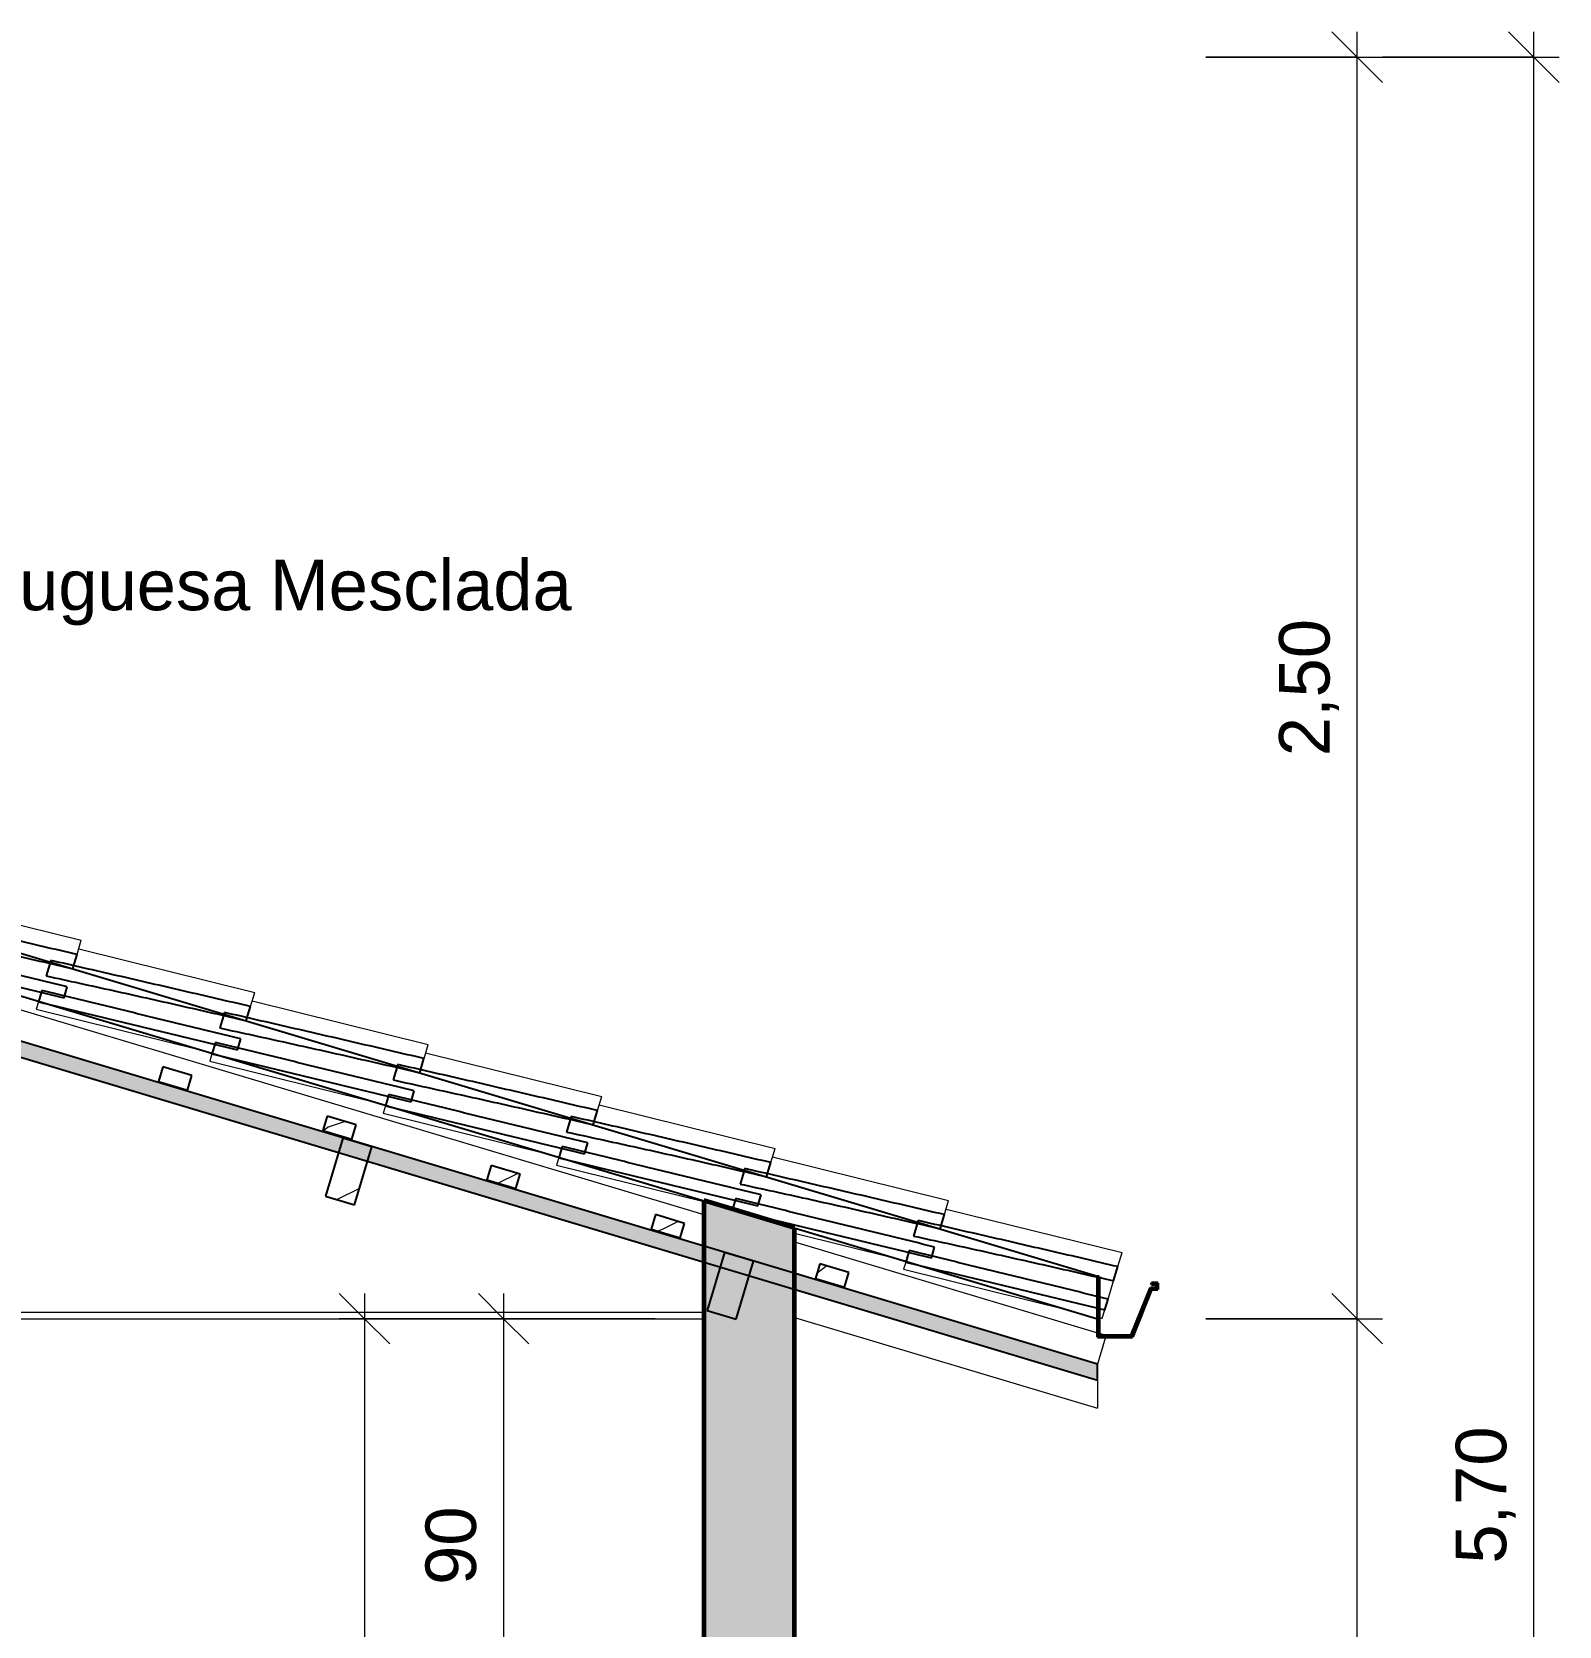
# Model space of a CAD drawing. Header units: millimetres. Extents: x -23755 to 62003, y -3000 to 6760.
# Drawn here: x 58977 to 62003, y 2591 to 5750 of the extents above; entities that cross this region are included whole.
import ezdxf

# ---------------------------------------------------------------- set-up
doc = ezdxf.new("R2010")
doc.units = ezdxf.units.MM
for name, color, linetype, lineweight in [('A-ANNO-DIMS', 211, 'Continuous', 9), ('A-ANNO-DIMS-50', 211, 'Continuous', 9), ('A-CLNG', 13, 'Continuous', 9), ('A-GLAZ-CURT', 52, 'Continuous', 9), ('A-GLAZ-CWMG', 51, 'Continuous', 9), ('A-ROOF', 132, 'Continuous', 9), ('A-ROOF-MCUT', 132, 'Continuous', 40), ('A-ROOF-OTLN', 132, 'Continuous', 9), ('A-ROOF-PATT', 132, 'Continuous', 9), ('A-WALL', 113, 'Continuous', 25), ('A-WALL-PATT', 111, 'Continuous', 25), ('G-ANNO-TEXT', 231, 'Continuous', 9)]:
    doc.layers.add(name, color=color, linetype=linetype, lineweight=lineweight)
doc.styles.add('@Arial Unicode MS', font='', dxfattribs={"height": 100})
doc.styles.add('Arial_1', font='arial.ttf', dxfattribs={"height": 100})
doc.styles.get('@Arial Unicode MS').set_extended_font_data('@Arial Unicode MS')
doc.dimstyles.new('CRT_-__Metros_-_Linha_de_chamada_3_5_mm', dxfattribs={"dimscale": 304.8, "dimtxt": 100.584485, "dimasz": 0.328084, "dimexe": 0.164042, "dimexo": 0.0625, "dimgap": 0.082021, "dimtad": 1, "dimdec": 0, "dimlfac": 0.1, "dimdsep": 46, "dimtxsty": '@Arial Unicode MS', "dimblk1": 'OBLIQUE', "dimblk2": 'OBLIQUE', "dimsah": 1, "dimcen": 0.09, "dimdle": 0.164042, "dimazin": 0, "dimtfac": 1, "dimtdec": 4, "dimtix": 1, "dimtmove": 0, "dimatfit": 3, "dimfxl": 0.984252, "dimfxlon": 1, "dimtvp": 1, "dimtolj": 1, "dimtzin": 0, "dimarcsym": 2})
doc.dimstyles.new('CRT_-__Metros_-_Linha_de_chamada_3_5_mm_1', dxfattribs={"dimscale": 304.8, "dimtxt": 100.584485, "dimasz": 0.328084, "dimexe": 0.164042, "dimexo": 0.0625, "dimgap": 0.082021, "dimtad": 1, "dimlfac": 0.001, "dimrnd": 0.01, "dimzin": 0, "dimdsep": 46, "dimtxsty": '@Arial Unicode MS', "dimblk1": 'OBLIQUE', "dimblk2": 'OBLIQUE', "dimsah": 1, "dimcen": 0.09, "dimdle": 0.164042, "dimazin": 0, "dimtfac": 1, "dimtdec": 4, "dimtix": 1, "dimtmove": 0, "dimatfit": 3, "dimfxl": 0.984252, "dimfxlon": 1, "dimtvp": 1, "dimtolj": 1, "dimtzin": 0, "dimarcsym": 2})
pattern_1 = [(216.87, (11811.774, 2309.08), (761.9991, 508.00136), [127, -1143]), (206.565, (11964.17, 2232.88), (-254.0006, -253.9997), [283.981, -283.981]), (198.435, (11964.17, 2105.88), (-507.9998, -254.0006), [160.644, -642.575])]

# ---------------------------------------------------------------- blocks, each defined once
blk = doc.blocks.new('Rectangular Mullion - Ripa-3577505-C')
at = {"layer": 'A-GLAZ-CWMG'}
h = blk.add_hatch(dxfattribs=at)
h.set_pattern_fill('FP_54', color=256, style=0, pattern_type=2)
h.set_pattern_definition(pattern_1)
h.paths.add_polyline_path([(16608.6, 3262.6), (16617.2, 3291.4), (16559.8, 3308.6), (16551.2, 3279.9)])
at = {"layer": 'A-GLAZ-CWMG', "lineweight": 25}
for p, q in [((16559.8, 3308.6), (16551.2, 3279.9)), ((16617.2, 3291.4), (16559.8, 3308.6)), ((16608.6, 3262.6), (16617.2, 3291.4)), ((16551.2, 3279.9), (16608.6, 3262.6))]:
    blk.add_line(p, q, dxfattribs=at)
blk = doc.blocks.new('Rectangular Mullion - Ripa-V398-C')
at = {"layer": 'A-GLAZ-CWMG'}
h = blk.add_hatch(dxfattribs=at)
h.set_pattern_fill('FP_54', color=256, style=0, pattern_type=2)
h.set_pattern_definition(pattern_1)
h.paths.add_polyline_path([(16283.2, 3360.3), (16291.8, 3389), (16234.3, 3406.3), (16225.7, 3377.5), (16239.2, 3373.5)])
at = {"layer": 'A-GLAZ-CWMG', "lineweight": 25}
for p, q in [((16234.3, 3406.3), (16225.7, 3377.5)), ((16291.8, 3389), (16234.3, 3406.3)), ((16283.2, 3360.3), (16291.8, 3389)), ((16225.7, 3377.5), (16283.2, 3360.3))]:
    blk.add_line(p, q, dxfattribs=at)
blk = doc.blocks.new('Rectangular Mullion - Ripa-V399-C')
at = {"layer": 'A-GLAZ-CWMG'}
h = blk.add_hatch(dxfattribs=at)
h.set_pattern_fill('FP_54', color=256, style=0, pattern_type=2)
h.set_pattern_definition(pattern_1)
h.paths.add_polyline_path([(15957.7, 3457.9), (15966.3, 3486.7), (15908.9, 3503.9), (15900.2, 3475.2), (15943.8, 3462.1)])
at = {"layer": 'A-GLAZ-CWMG', "lineweight": 25}
for p, q in [((15908.9, 3503.9), (15900.2, 3475.2)), ((15900.2, 3475.2), (15957.7, 3457.9)), ((15966.3, 3486.7), (15908.9, 3503.9)), ((15957.7, 3457.9), (15966.3, 3486.7))]:
    blk.add_line(p, q, dxfattribs=at)
blk = doc.blocks.new('Rectangular Mullion - Ripa-V400-C')
at = {"layer": 'A-GLAZ-CWMG'}
h = blk.add_hatch(dxfattribs=at)
h.set_pattern_fill('FP_54', color=256, style=0, pattern_type=2)
h.set_pattern_definition(pattern_1)
h.paths.add_polyline_path([(15632.3, 3555.6), (15640.9, 3584.3), (15583.4, 3601.5), (15574.8, 3572.8)])
at = {"layer": 'A-GLAZ-CWMG', "lineweight": 25}
for p, q in [((15583.4, 3601.5), (15574.8, 3572.8)), ((15640.9, 3584.3), (15583.4, 3601.5)), ((15574.8, 3572.8), (15632.3, 3555.6)), ((15632.3, 3555.6), (15640.9, 3584.3))]:
    blk.add_line(p, q, dxfattribs=at)
blk = doc.blocks.new('Rectangular Mullion - Ripa-V401-C')
at = {"layer": 'A-GLAZ-CWMG', "lineweight": 25}
for p, q in [((15258, 3699.2), (15249.3, 3670.4)), ((15315.4, 3681.9), (15258, 3699.2)), ((15249.3, 3670.4), (15306.8, 3653.2)), ((15306.8, 3653.2), (15315.4, 3681.9))]:
    blk.add_line(p, q, dxfattribs=at)
blk = doc.blocks.new('Rectangular Mullion - Caibro-4257885-C')
at = {"layer": 'A-GLAZ-CWMG'}
for p, q in [((13339, 4274.9), (13346.9, 4301.2)), ((13346.9, 4301.2), (16329.7, 3406.3)), ((13329.7, 4243.7), (13330.4, 4246.1)), ((16509.7, 3352.3), (17109.7, 3172.3)), ((17125.8, 3163.6), (17109.7, 3109.7)), ((17112.8, 3171.4), (17126.9, 3167.2))]:
    blk.add_line(p, q, dxfattribs=at)
blk = doc.blocks.new('Rectangular Mullion - Terça-4257863-C')
at = {"layer": 'A-GLAZ-CWMG'}
h = blk.add_hatch(dxfattribs=at)
h.set_pattern_fill('FP_54', color=256, style=0, pattern_type=2)
h.set_pattern_definition(pattern_1)
h.paths.add_polyline_path([(16393.9, 3199.1), (16428.4, 3314.1), (16370.9, 3331.3), (16336.4, 3216.4)])
at = {"layer": 'A-GLAZ-CWMG', "lineweight": 25}
for p, q in [((16370.9, 3331.3), (16336.4, 3216.4)), ((16428.4, 3314.1), (16370.9, 3331.3)), ((16393.9, 3199.1), (16428.4, 3314.1)), ((16336.4, 3216.4), (16393.9, 3199.1))]:
    blk.add_line(p, q, dxfattribs=at)
blk = doc.blocks.new('Rectangular Mullion - Terça-V407-C')
at = {"layer": 'A-GLAZ-CWMG'}
h = blk.add_hatch(dxfattribs=at)
h.set_pattern_fill('FP_54', color=256, style=0, pattern_type=2)
h.set_pattern_definition(pattern_1)
h.paths.add_polyline_path([(15637.9, 3425.9), (15672.4, 3540.9), (15614.9, 3558.1), (15580.4, 3443.2)])
at = {"layer": 'A-GLAZ-CWMG', "lineweight": 25}
for p, q in [((15614.9, 3558.1), (15580.4, 3443.2)), ((15672.4, 3540.9), (15614.9, 3558.1)), ((15637.9, 3425.9), (15672.4, 3540.9)), ((15580.4, 3443.2), (15637.9, 3425.9))]:
    blk.add_line(p, q, dxfattribs=at)
blk = doc.blocks.new('COLONIAL BASE - COLONIAL BASE-4234642-C')
at = {"layer": 'A-GLAZ-CURT', "lineweight": 25}
for p, q in [((16754.6, 3394.6), (16745.3, 3363.8)), ((17141.6, 3275.2), (17150, 3303.2))]:
    blk.add_line(p, q, dxfattribs=at)
at = {"layer": 'A-GLAZ-CURT'}
blk.add_line((17130.7, 3239), (17141.6, 3275.2), dxfattribs=at)
at = {"layer": 'A-GLAZ-CURT', "lineweight": 25}
for points in [[(17150, 3303.2), (17106.1, 3313.5), (17018.2, 3333.9), (16886.4, 3364.3), (16798.5, 3384.5), (16754.6, 3394.6)], [(16745.3, 3363.8), (16789.4, 3354.3), (16877.6, 3335), (17009.7, 3305.4), (17097.6, 3285.3), (17141.6, 3275.2)]]:
    blk.add_open_spline(points, degree=3, dxfattribs=at)
blk = doc.blocks.new('COLONIAL BASE - COLONIAL BASE-V447-C')
at = {"layer": 'A-GLAZ-CURT', "lineweight": 25}
for p, q in [((16410.9, 3497.6), (16401.7, 3466.9)), ((16798, 3378.3), (16806.4, 3406.3))]:
    blk.add_line(p, q, dxfattribs=at)
for points in [[(16806.4, 3406.3), (16762.4, 3416.6), (16674.6, 3437), (16542.8, 3467.4), (16454.9, 3487.6), (16410.9, 3497.6)], [(16401.7, 3466.9), (16445.8, 3457.3), (16533.9, 3438.1), (16666, 3408.5), (16754, 3388.4), (16798, 3378.3)]]:
    blk.add_open_spline(points, degree=3, dxfattribs=at)
blk = doc.blocks.new('COLONIAL BASE - COLONIAL BASE-V448-C')
at = {"layer": 'A-GLAZ-CURT'}
for p, q in [((16809.7, 3417.4), (17158.4, 3331.3)), ((17150.1, 3303.6), (17158.4, 3331.3)), ((16729.9, 3312.4), (16725.6, 3297.9)), ((16725.6, 3297.9), (17052.8, 3217)), ((17112.8, 3202.2), (17119.2, 3200.6)), ((17119.4, 3201.1), (17124.3, 3217.7))]:
    blk.add_line(p, q, dxfattribs=at)
at = {"layer": 'A-GLAZ-CURT', "lineweight": 25}
for p, q in [((16736.8, 3335.2), (16729.9, 3312.4)), ((17124.3, 3217.7), (17130.7, 3239))]:
    blk.add_line(p, q, dxfattribs=at)
blk.add_open_spline([(17130.7, 3239), (17108.8, 3244.3), (17065.1, 3255), (16999.4, 3271), (16933.7, 3287), (16846.2, 3308.4), (16780.5, 3324.5), (16736.8, 3335.2)], degree=3, knots=[0, 0, 0, 0, 0.166667, 0.333333, 0.5, 0.666667, 1, 1, 1, 1], dxfattribs=at)
blk.add_open_spline([(16729.9, 3312.4), (16773.7, 3301.8), (16861.4, 3280.8), (16992.9, 3249.2), (17080.5, 3228.2), (17124.3, 3217.7)], degree=3, dxfattribs=at)
blk = doc.blocks.new('COLONIAL BASE - COLONIAL BASE-V449-C')
at = {"layer": 'A-GLAZ-CURT'}
for p, q in [((16809.7, 3417.4), (17158.4, 3331.3)), ((16725.6, 3297.9), (17052.8, 3217)), ((17112.8, 3202.2), (17119.2, 3200.6)), ((17119.4, 3201.1), (17119.4, 3201.1))]:
    blk.add_line(p, q, dxfattribs=at)
blk = doc.blocks.new('COLONIAL BASE - COLONIAL BASE-V450-C')
at = {"layer": 'A-GLAZ-CURT'}
for p, q in [((16466.1, 3520.5), (16814.8, 3434.4)), ((16806.5, 3406.7), (16814.8, 3434.4)), ((16509.7, 3369.4), (16709.2, 3320.1))]:
    blk.add_line(p, q, dxfattribs=at)
at = {"layer": 'A-GLAZ-CURT', "lineweight": 25}
for p, q in [((16393.1, 3438.3), (16386.3, 3415.5)), ((16780.7, 3320.8), (16787.1, 3342.1))]:
    blk.add_line(p, q, dxfattribs=at)
blk.add_open_spline([(16386.3, 3415.5), (16430.1, 3404.9), (16517.7, 3383.9), (16649.2, 3352.3), (16736.9, 3331.3), (16780.7, 3320.8)], degree=3, dxfattribs=at)
blk.add_open_spline([(16787.1, 3342.1), (16765.2, 3347.4), (16721.4, 3358.1), (16655.8, 3374.1), (16590.1, 3390.1), (16502.5, 3411.5), (16436.9, 3427.5), (16393.1, 3438.3)], degree=3, knots=[0, 0, 0, 0, 0.166667, 0.333333, 0.5, 0.666667, 1, 1, 1, 1], dxfattribs=at)
blk = doc.blocks.new('COLONIAL BASE - COLONIAL BASE-V451-C')
at = {"layer": 'A-GLAZ-CURT'}
for p, q in [((16466.1, 3520.5), (16814.8, 3434.4)), ((16509.7, 3369.4), (16709.2, 3320.1))]:
    blk.add_line(p, q, dxfattribs=at)
blk = doc.blocks.new('COLONIAL BASE - COLONIAL BASE-V452-C')
at = {"layer": 'A-GLAZ-CURT'}
for p, q in [((16122.4, 3623.6), (16471.2, 3537.5)), ((16042.6, 3518.6), (16038.3, 3504.1)), ((16462.8, 3509.7), (16471.2, 3537.5)), ((16038.3, 3504.1), (16329.7, 3432.1))]:
    blk.add_line(p, q, dxfattribs=at)
at = {"layer": 'A-GLAZ-CURT', "lineweight": 25}
for p, q in [((16049.5, 3541.4), (16042.6, 3518.6)), ((16437.1, 3423.8), (16443.5, 3445.2))]:
    blk.add_line(p, q, dxfattribs=at)
blk.add_open_spline([(16443.5, 3445.2), (16421.6, 3450.5), (16377.8, 3461.2), (16312.1, 3477.2), (16246.5, 3493.2), (16158.9, 3514.6), (16093.2, 3530.6), (16049.5, 3541.4)], degree=3, knots=[0, 0, 0, 0, 0.166667, 0.333333, 0.5, 0.666667, 1, 1, 1, 1], dxfattribs=at)
blk.add_open_spline([(16042.6, 3518.6), (16086.5, 3508), (16174.1, 3486.9), (16305.6, 3455.4), (16393.2, 3434.4), (16437.1, 3423.8)], degree=3, dxfattribs=at)
blk = doc.blocks.new('COLONIAL BASE - COLONIAL BASE-V453-C')
at = {"layer": 'A-GLAZ-CURT'}
for p, q in [((16122.4, 3623.6), (16471.2, 3537.5)), ((16038.3, 3504.1), (16329.7, 3432.1))]:
    blk.add_line(p, q, dxfattribs=at)
blk = doc.blocks.new('COLONIAL BASE - COLONIAL BASE-V454-C')
at = {"layer": 'A-GLAZ-CURT'}
for p, q in [((15778.8, 3726.7), (16127.5, 3640.6)), ((16119.2, 3612.8), (16127.5, 3640.6)), ((15699, 3621.7), (15694.7, 3607.1)), ((15694.7, 3607.1), (16021.9, 3526.3))]:
    blk.add_line(p, q, dxfattribs=at)
at = {"layer": 'A-GLAZ-CURT', "lineweight": 25}
for p, q in [((15705.8, 3644.4), (15699, 3621.7)), ((16093.4, 3526.9), (16099.8, 3548.3))]:
    blk.add_line(p, q, dxfattribs=at)
blk.add_open_spline([(16099.8, 3548.3), (16077.9, 3553.6), (16034.2, 3564.3), (15968.5, 3580.3), (15902.8, 3596.3), (15815.3, 3617.7), (15749.6, 3633.7), (15705.8, 3644.4)], degree=3, knots=[0, 0, 0, 0, 0.166667, 0.333333, 0.5, 0.666667, 1, 1, 1, 1], dxfattribs=at)
blk.add_open_spline([(15699, 3621.7), (15742.8, 3611.1), (15830.5, 3590), (15961.9, 3558.5), (16049.6, 3537.4), (16093.4, 3526.9)], degree=3, dxfattribs=at)
blk = doc.blocks.new('COLONIAL BASE - COLONIAL BASE-V455-C')
at = {"layer": 'A-GLAZ-CURT'}
for p, q in [((15778.8, 3726.7), (16127.5, 3640.6)), ((15694.7, 3607.1), (16021.9, 3526.3))]:
    blk.add_line(p, q, dxfattribs=at)
blk = doc.blocks.new('COLONIAL BASE - COLONIAL BASE-V456-C')
at = {"layer": 'A-GLAZ-CURT', "lineweight": 25}
for p, q in [((15380, 3806.9), (15370.8, 3776.2)), ((15767.1, 3687.6), (15775.5, 3715.6))]:
    blk.add_line(p, q, dxfattribs=at)
at = {"layer": 'A-GLAZ-CURT'}
blk.add_line((15370.8, 3776.2), (15370.7, 3776), dxfattribs=at)
at = {"layer": 'A-GLAZ-CURT', "lineweight": 25}
for points in [[(15775.5, 3715.6), (15731.5, 3725.8), (15643.7, 3746.2), (15511.9, 3776.7), (15424, 3796.9), (15380, 3806.9)], [(15370.8, 3776.2), (15414.9, 3766.6), (15503, 3747.3), (15635.1, 3717.8), (15723.1, 3697.7), (15767.1, 3687.6)]]:
    blk.add_open_spline(points, degree=3, dxfattribs=at)
blk = doc.blocks.new('COLONIAL BASE - COLONIAL BASE-V457-C')
at = {"layer": 'A-GLAZ-CURT', "lineweight": 25}
for p, q in [((15036.4, 3910), (15027.2, 3879.3)), ((15423.4, 3790.7), (15431.8, 3818.7))]:
    blk.add_line(p, q, dxfattribs=at)
at = {"layer": 'A-GLAZ-CURT'}
blk.add_line((15027.2, 3879.3), (15027.2, 3879.2), dxfattribs=at)
at = {"layer": 'A-GLAZ-CURT', "lineweight": 25}
for points in [[(15431.8, 3818.7), (15387.9, 3828.9), (15300.1, 3849.3), (15168.2, 3879.8), (15080.3, 3899.9), (15036.4, 3910)], [(15027.2, 3879.3), (15071.3, 3869.7), (15159.4, 3850.4), (15291.5, 3820.9), (15379.5, 3800.8), (15423.4, 3790.7)]]:
    blk.add_open_spline(points, degree=3, dxfattribs=at)
blk = doc.blocks.new('COLONIAL BASE - COLONIAL BASE-V458-C')
at = {"layer": 'A-GLAZ-CURT'}
for p, q in [((14747.9, 4036), (15096.6, 3949.9)), ((14663.9, 3916.4), (14991, 3835.6))]:
    blk.add_line(p, q, dxfattribs=at)
blk = doc.blocks.new('DIMBLOCK81-C')
at = {"layer": 'A-ANNO-DIMS-50', "lineweight": 18, "transparency": 16777216}
for p, q in [((59911.9, 3200), (59861.9, 3250)), ((59911.9, 3200), (59961.9, 3150)), ((59911.9, 2300), (59861.9, 2350)), ((59911.9, 2300), (59961.9, 2250))]:
    blk.add_line(p, q, dxfattribs=at)
at = {"layer": 'A-ANNO-DIMS-50', "transparency": 16777216}
for p, q in [((59911.9, 3250), (59911.9, 2300)), ((60211.9, 3200), (59861.9, 3200)), ((59911.9, 3200), (60211.9, 3200)), ((60211.9, 2300), (59861.9, 2300)), ((59911.9, 2300), (60211.9, 2300))]:
    blk.add_line(p, q, dxfattribs=at)
at = {"layer": 'A-ANNO-DIMS-50', "color": 0, "transparency": 16777216, "insert": (59757.1, 2672.6), "char_height": 100, "width": 185.873, "attachment_point": 1, "rotation": 90, "line_spacing_factor": 1.117605, "style": '@Arial Unicode MS'}
blk.add_mtext('90', dxfattribs=at)
blk = doc.blocks.new('_Oblique')
at = {"color": 0, "linetype": 'ByBlock', "lineweight": -2}
blk.add_line((-0.5, -0.5), (0.5, 0.5), dxfattribs=at)
blk = doc.blocks.new('DIMBLOCK84-C')
at = {"layer": 'A-ANNO-DIMS-50', "lineweight": 18, "transparency": 16777216}
for p, q in [((59636.3, 3200), (59586.3, 3250)), ((59636.3, 3200), (59686.3, 3150)), ((59636.3, 200), (59586.3, 250)), ((59636.3, 200), (59686.3, 150))]:
    blk.add_line(p, q, dxfattribs=at)
at = {"layer": 'A-ANNO-DIMS-50', "transparency": 16777216}
for p, q in [((59636.3, 3250), (59636.3, 150)), ((59936.3, 3200), (59586.3, 3200)), ((59636.3, 3200), (59936.3, 3200)), ((59936.3, 200), (59586.3, 200)), ((59636.3, 200), (59936.3, 200))]:
    blk.add_line(p, q, dxfattribs=at)
at = {"layer": 'A-ANNO-DIMS-50', "color": 0, "transparency": 16777216, "insert": (59481.4, 1564.7), "char_height": 100, "width": 324.675, "attachment_point": 1, "rotation": 90, "line_spacing_factor": 1.117605, "style": '@Arial Unicode MS'}
blk.add_mtext('3,00', dxfattribs=at)
blk = doc.blocks.new('DIMBLOCK89-C')
at = {"layer": 'A-ANNO-DIMS-50', "lineweight": 18, "transparency": 16777216}
for p, q in [((61603, 3200), (61553, 3250)), ((61603, 3200), (61653, 3150)), ((61603, 0), (61553, 50)), ((61603, 0), (61653, -50))]:
    blk.add_line(p, q, dxfattribs=at)
at = {"layer": 'A-ANNO-DIMS-50', "transparency": 16777216}
for p, q in [((61303, 3200), (61653, 3200)), ((61603, 3200), (61303, 3200)), ((61603, -50), (61603, 3200)), ((61603, 0), (61303, 0)), ((61303, 0), (61653, 0))]:
    blk.add_line(p, q, dxfattribs=at)
at = {"layer": 'A-ANNO-DIMS-50', "color": 0, "transparency": 16777216, "insert": (61448.2, 1464.7), "char_height": 100, "width": 324.675, "attachment_point": 1, "rotation": 90, "line_spacing_factor": 1.117605, "style": '@Arial Unicode MS'}
blk.add_mtext('3,20', dxfattribs=at)
blk = doc.blocks.new('DIMBLOCK90-C')
at = {"layer": 'A-ANNO-DIMS-50', "lineweight": 18, "transparency": 16777216}
for p, q in [((61603, 5700), (61553, 5750)), ((61603, 5700), (61653, 5650)), ((61603, 3200), (61553, 3250)), ((61603, 3200), (61653, 3150))]:
    blk.add_line(p, q, dxfattribs=at)
at = {"layer": 'A-ANNO-DIMS-50', "transparency": 16777216}
for p, q in [((61603, 3200), (61603, 5750)), ((61303, 5700), (61653, 5700)), ((61603, 5700), (61303, 5700)), ((61303, 3200), (61653, 3200)), ((61603, 3200), (61303, 3200))]:
    blk.add_line(p, q, dxfattribs=at)
at = {"layer": 'A-ANNO-DIMS-50', "color": 0, "transparency": 16777216, "insert": (61448.2, 4314.7), "char_height": 100, "width": 324.675, "attachment_point": 1, "rotation": 90, "line_spacing_factor": 1.117605, "style": '@Arial Unicode MS'}
blk.add_mtext('2,50', dxfattribs=at)
blk = doc.blocks.new('DIMBLOCK91-C')
at = {"layer": 'A-ANNO-DIMS-50', "lineweight": 18, "transparency": 16777216}
for p, q in [((61953, 5700), (61903, 5750)), ((61953, 5700), (62003, 5650)), ((61953, 0), (61903, 50)), ((61953, 0), (62003, -50))]:
    blk.add_line(p, q, dxfattribs=at)
at = {"layer": 'A-ANNO-DIMS-50', "transparency": 16777216}
for p, q in [((61953, -50), (61953, 5750)), ((61653, 5700), (62003, 5700)), ((61953, 5700), (61653, 5700)), ((61953, 0), (61653, 0)), ((61653, 0), (62003, 0))]:
    blk.add_line(p, q, dxfattribs=at)
at = {"layer": 'A-ANNO-DIMS-50', "color": 0, "transparency": 16777216, "insert": (61798.2, 2714.7), "char_height": 100, "width": 324.675, "attachment_point": 1, "rotation": 90, "line_spacing_factor": 1.117605, "style": '@Arial Unicode MS'}
blk.add_mtext('5,70', dxfattribs=at)

msp = doc.modelspace()

# ---------------------------------------------------------------- hatches: boundary and pattern name
at = {"layer": 'A-ROOF-PATT'}
msp.add_hatch(color=256, dxfattribs=at).paths.add_polyline_path([(61088.272, 3078.373), (61088.272, 3109.694), (57308.272, 4243.694), (57308.272, 4212.373), (60828.383, 3156.34)])
at = {"layer": 'A-WALL-PATT'}
h = msp.add_hatch(color=256, dxfattribs=at)
h.paths.add_polyline_path([(60308.272, 0), (60488.272, 0), (60488.272, 700), (60308.272, 700), (60308.272, 586.023)])
h.paths.add_polyline_path([(60414.728, 2320), (60488.272, 2320), (60488.272, 3380), (60308.272, 3434), (60308.272, 2320)])

# ---------------------------------------------------------------- linework, layer by layer
at = {"layer": 'A-CLNG'}
for p, q in [((60308.272, 3212.5), (57308.272, 3212.5)), ((57308.272, 3200), (60308.272, 3200))]:
    msp.add_line(p, q, dxfattribs=at)
at = {"layer": 'A-ROOF', "lineweight": 25}
for p, q in [((61088.272, 3283.522), (57308.272, 4417.522)), ((57308.272, 4334), (61088.272, 3200)), ((61088.272, 3109.694), (57308.272, 4243.694)), ((57308.272, 4212.373), (61088.272, 3078.373)), ((61088.272, 3078.373), (61088.272, 3109.694))]:
    msp.add_line(p, q, dxfattribs=at)
at = {"layer": 'A-ROOF-MCUT'}
for p, q in [((61091.447, 3283.522), (61088.272, 3283.522)), ((61088.272, 3283.522), (61088.272, 3163.61)), ((61091.447, 3166.785), (61091.447, 3283.522)), ((61193.209, 3261.297), (61155.109, 3166.785)), ((61157.472, 3163.61), (61195.572, 3258.122)), ((61205.097, 3261.297), (61193.209, 3261.297)), ((61208.272, 3270.822), (61195.572, 3270.822)), ((61195.572, 3270.822), (61195.572, 3267.647)), ((61195.572, 3267.647), (61205.097, 3267.647)), ((61195.572, 3258.122), (61208.272, 3258.122)), ((61205.097, 3267.647), (61205.097, 3261.297)), ((61208.272, 3258.122), (61208.272, 3270.822)), ((61088.272, 3163.61), (61157.472, 3163.61)), ((61155.109, 3166.785), (61091.447, 3166.785))]:
    msp.add_line(p, q, dxfattribs=at)
at = {"layer": 'A-ROOF-OTLN'}
for p in [(60488.272, 3202.515), (61088.272, 3078.373)]:
    msp.add_line(p, (61088.272, 3022.515), dxfattribs=at)
at = {"layer": 'A-WALL', "lineweight": 60}
for p, q in [((60488.272, 3380), (60308.272, 3434)), ((60308.272, 3434), (60308.272, 2320)), ((60488.272, 2320), (60488.272, 3380))]:
    msp.add_line(p, q, dxfattribs=at)

# ---------------------------------------------------------------- block references
at = {"layer": 'A-GLAZ-CURT'}
for name, p in [('COLONIAL BASE - COLONIAL BASE-V454-C', (42947.712, 309.273)), ('COLONIAL BASE - COLONIAL BASE-V455-C', (42947.712, 309.273)), ('COLONIAL BASE - COLONIAL BASE-V458-C', (43978.621, 0)), ('COLONIAL BASE - COLONIAL BASE-V458-C', (43978.621, 0)), ('COLONIAL BASE - COLONIAL BASE-V458-C', (43978.621, 0)), ('COLONIAL BASE - COLONIAL BASE-V458-C', (43978.621, 0)), ('COLONIAL BASE - COLONIAL BASE-V458-C', (43978.621, 0)), ('COLONIAL BASE - COLONIAL BASE-V447-C', (42260.439, 515.455)), ('COLONIAL BASE - COLONIAL BASE-V454-C', (43291.348, 206.182)), ('COLONIAL BASE - COLONIAL BASE-V455-C', (43291.348, 206.182)), ('COLONIAL BASE - COLONIAL BASE-V455-C', (43291.348, 206.182)), ('COLONIAL BASE - COLONIAL BASE-V455-C', (43291.348, 206.182)), ('COLONIAL BASE - COLONIAL BASE-V455-C', (43291.348, 206.182)), ('COLONIAL BASE - COLONIAL BASE-V455-C', (43291.348, 206.182)), ('COLONIAL BASE - COLONIAL BASE-V455-C', (43291.348, 206.182)), ('COLONIAL BASE - COLONIAL BASE-V457-C', (43978.621, 0)), ('COLONIAL BASE - COLONIAL BASE-V454-C', (43634.984, 103.091)), ('COLONIAL BASE - COLONIAL BASE-V455-C', (43634.984, 103.091)), ('COLONIAL BASE - COLONIAL BASE-V455-C', (43634.984, 103.091)), ('COLONIAL BASE - COLONIAL BASE-V455-C', (43634.984, 103.091)), ('COLONIAL BASE - COLONIAL BASE-V455-C', (43634.984, 103.091)), ('COLONIAL BASE - COLONIAL BASE-V455-C', (43634.984, 103.091)), ('COLONIAL BASE - COLONIAL BASE-V455-C', (43634.984, 103.091)), ('COLONIAL BASE - COLONIAL BASE-V456-C', (43978.621, 0)), ('COLONIAL BASE - COLONIAL BASE-V454-C', (43978.621, 0)), ('COLONIAL BASE - COLONIAL BASE-V455-C', (43978.621, 0)), ('COLONIAL BASE - COLONIAL BASE-V455-C', (43978.621, 0)), ('COLONIAL BASE - COLONIAL BASE-V455-C', (43978.621, 0)), ('COLONIAL BASE - COLONIAL BASE-V455-C', (43978.621, 0)), ('COLONIAL BASE - COLONIAL BASE-V455-C', (43978.621, 0)), ('COLONIAL BASE - COLONIAL BASE-V455-C', (43978.621, 0)), ('COLONIAL BASE - COLONIAL BASE-V447-C', (43291.348, 206.182)), ('COLONIAL BASE - COLONIAL BASE-V452-C', (43978.621, 0)), ('COLONIAL BASE - COLONIAL BASE-V453-C', (43978.621, 0)), ('COLONIAL BASE - COLONIAL BASE-V453-C', (43978.621, 0)), ('COLONIAL BASE - COLONIAL BASE-V453-C', (43978.621, 0)), ('COLONIAL BASE - COLONIAL BASE-V453-C', (43978.621, 0)), ('COLONIAL BASE - COLONIAL BASE-V453-C', (43978.621, 0)), ('COLONIAL BASE - COLONIAL BASE-V453-C', (43978.621, 0)), ('COLONIAL BASE - COLONIAL BASE-V447-C', (43634.984, 103.091)), ('COLONIAL BASE - COLONIAL BASE-V450-C', (43978.621, 0)), ('COLONIAL BASE - COLONIAL BASE-V451-C', (43978.621, 0)), ('COLONIAL BASE - COLONIAL BASE-V451-C', (43978.621, 0)), ('COLONIAL BASE - COLONIAL BASE-V451-C', (43978.621, 0)), ('COLONIAL BASE - COLONIAL BASE-V451-C', (43978.621, 0)), ('COLONIAL BASE - COLONIAL BASE-V451-C', (43978.621, 0)), ('COLONIAL BASE - COLONIAL BASE-V451-C', (43978.621, 0)), ('COLONIAL BASE - COLONIAL BASE-V447-C', (43978.621, 0)), ('COLONIAL BASE - COLONIAL BASE-V448-C', (43978.621, 0)), ('COLONIAL BASE - COLONIAL BASE-V449-C', (43978.621, 0)), ('COLONIAL BASE - COLONIAL BASE-V449-C', (43978.621, 0)), ('COLONIAL BASE - COLONIAL BASE-V449-C', (43978.621, 0)), ('COLONIAL BASE - COLONIAL BASE-V449-C', (43978.621, 0)), ('COLONIAL BASE - COLONIAL BASE-V449-C', (43978.621, 0)), ('COLONIAL BASE - COLONIAL BASE-V449-C', (43978.621, 0)), ('COLONIAL BASE - COLONIAL BASE-4234642-C', (43978.621, 0))]:
    msp.add_blockref(name, p, dxfattribs=at)
at = {"layer": 'A-GLAZ-CWMG'}
for name in ['Rectangular Mullion - Caibro-4257885-C', 'Rectangular Mullion - Ripa-V401-C', 'Rectangular Mullion - Ripa-V400-C', 'Rectangular Mullion - Terça-V407-C', 'Rectangular Mullion - Ripa-V399-C', 'Rectangular Mullion - Ripa-V398-C', 'Rectangular Mullion - Terça-4257863-C', 'Rectangular Mullion - Ripa-3577505-C']:
    msp.add_blockref(name, (43978.621, 0), dxfattribs=at)

# ---------------------------------------------------------------- texts
at = {"layer": 'G-ANNO-TEXT', "color": 7, "insert": (58307.551, 4703.937), "char_height": 100, "width": 2156.53937, "attachment_point": 1, "style": 'Arial_1'}
msp.add_mtext('Telha Portuguesa Mesclada', dxfattribs=at)

# ---------------------------------------------------------------- dimensions: what is measured, and where the dimension line sits
at = {"layer": 'A-ANNO-DIMS'}
for base, p1, p2, dimstyle, override, picture, middle in [((61602.971, 5700), (61302.971, 3200), (61302.971, 5700), 'CRT_-__Metros_-_Linha_de_chamada_3_5_mm_1', {"dimpost": '<>', "dimfxl": 2500}, 'DIMBLOCK90-C', (61526.88, 4450)), ((61952.971, 5700), (61652.971, 0), (61652.971, 5700), 'CRT_-__Metros_-_Linha_de_chamada_3_5_mm_1', {"dimpost": '<>', "dimfxl": 5700}, 'DIMBLOCK91-C', (61876.88, 2850)), ((59636.25, 200), (59936.25, 3200), (59936.25, 200), 'CRT_-__Metros_-_Linha_de_chamada_3_5_mm_1', {"dimpost": '<>', "dimfxl": 3000}, 'DIMBLOCK84-C', (59560.159, 1700)), ((59911.916, 2300), (60211.916, 3200), (60211.916, 2300), 'CRT_-__Metros_-_Linha_de_chamada_3_5_mm', {"dimpost": '<>', "dimfxl": 900}, 'DIMBLOCK81-C', (59835.824, 2750)), ((61602.971, 3200), (61302.971, 0), (61302.971, 3200), 'CRT_-__Metros_-_Linha_de_chamada_3_5_mm_1', {"dimpost": '<>', "dimfxl": 3200}, 'DIMBLOCK89-C', (61526.88, 1600))]:
    dim = msp.add_linear_dim(base=base, p1=p1, p2=p2, angle=90, dimstyle=dimstyle, override=override, dxfattribs=at)
    dim.commit()
    dim.dimension.update_dxf_attribs({"geometry": picture, "text_midpoint": middle})

doc.saveas('drawing.dxf')
